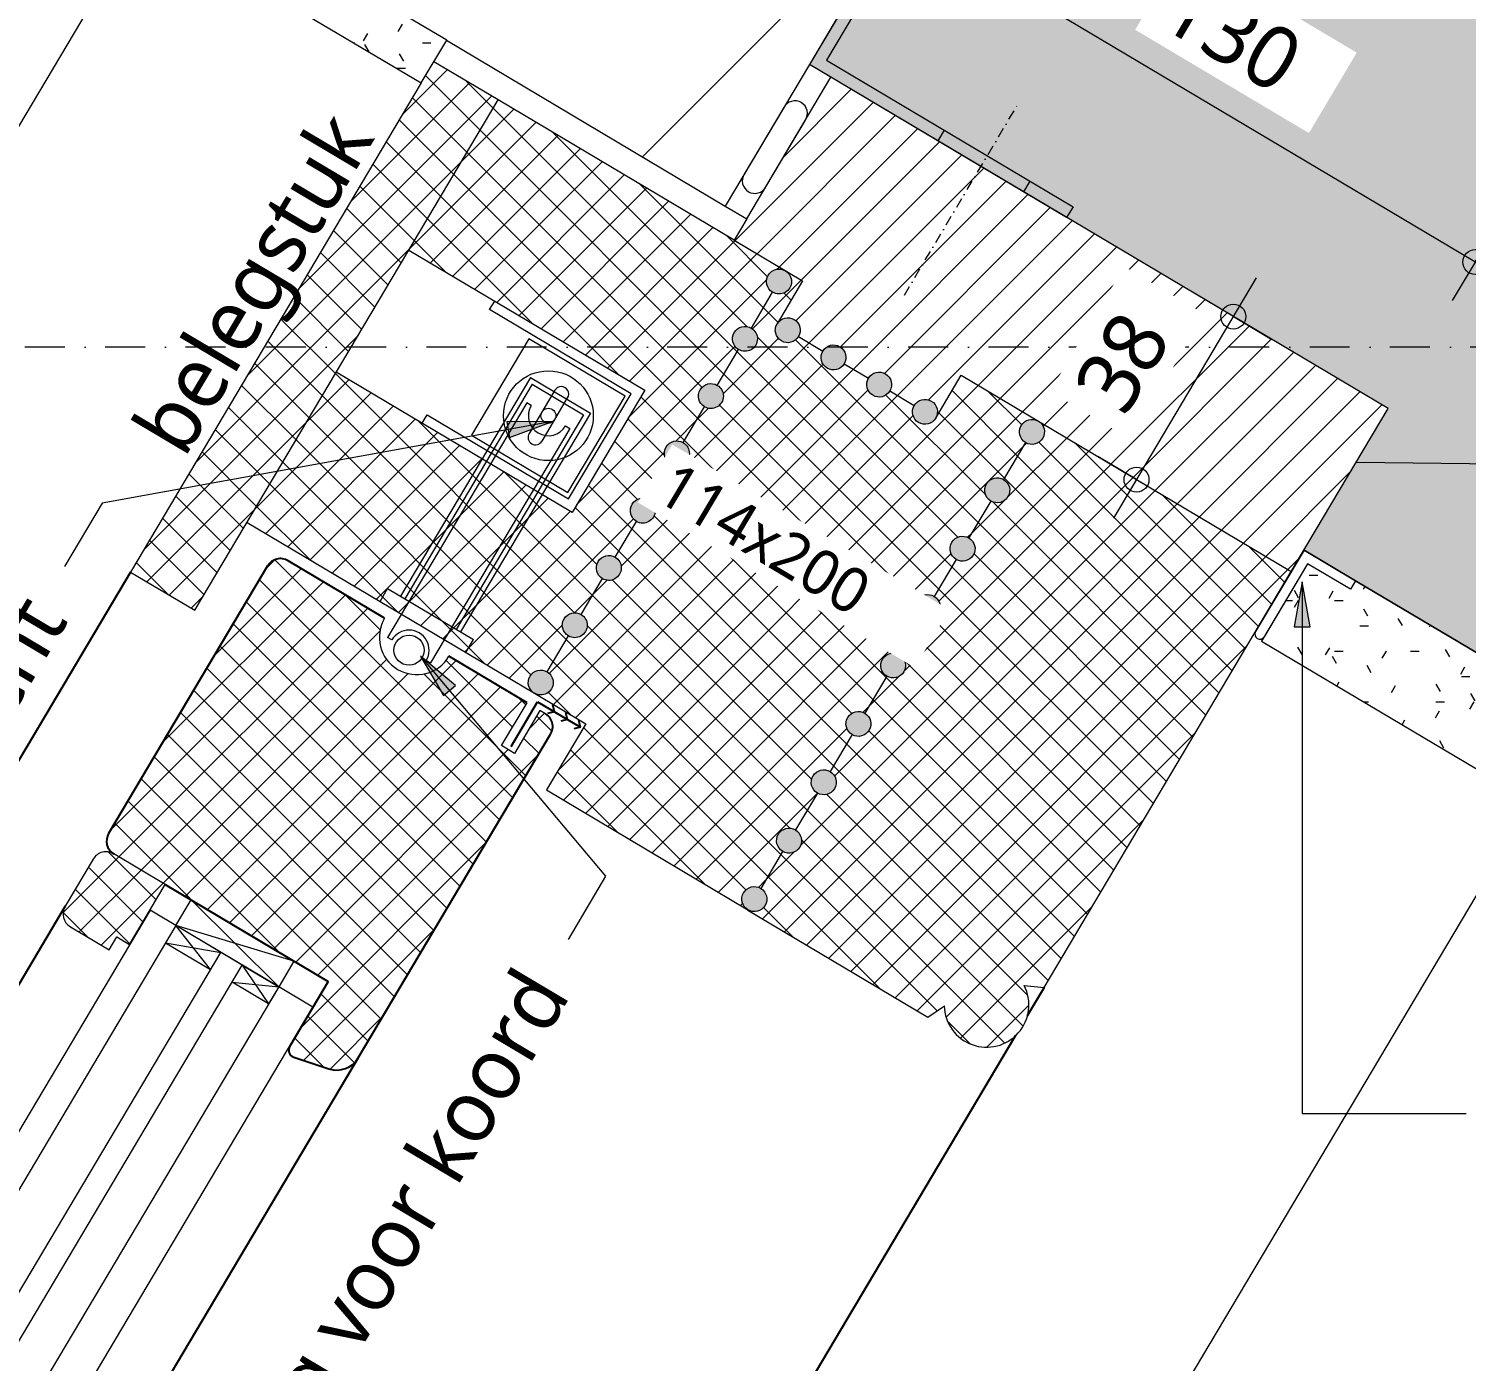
# Model space of a CAD drawing. Header units: millimetres. Extents: x -435 to 27166, y -19117 to 26500.
# Drawn here: x 1379 to 1667.2, y 3169.8 to 3436.9 of the extents above; entities that cross this region are included whole.
import ezdxf

# ---------------------------------------------------------------- set-up
doc = ezdxf.new("R2010")
doc.units = ezdxf.units.MM
doc.linetypes.add('MV_stramien', pattern=[16, 8, -4, 0, -4])
doc.linetypes.add('Streep-stip _ detail', pattern=[4, 2, -1, 0, -1])
for name, color, linetype, lineweight in [('A-ANNO-DIMS', 211, 'Continuous', 13), ('A-ANNO-DIMS-5', 211, 'Continuous', 13), ('A-DETL', 90, 'Continuous', 13), ('A-DETL-GENF', 92, 'Continuous', 18), ('G-ANNO-TEXT', 231, 'Continuous', 13)]:
    doc.layers.add(name, color=color, linetype=linetype, lineweight=lineweight)
doc.styles.add('Segoe UI_2', font='segoeui.ttf', dxfattribs={"height": 9})
doc.styles.add('Segoe UI_3', font='segoeui.ttf', dxfattribs={"height": 12.5})
doc.dimstyles.new('2_5_mm', dxfattribs={"dimscale": 304.8, "dimtxt": 13.092049, "dimasz": 0.016404, "dimexe": 0.029528, "dimexo": 0.0625, "dimgap": 0.014764, "dimtad": 1, "dimdec": 0, "dimzin": 0, "dimdsep": 46, "dimtxsty": 'Segoe UI_3', "dimblk1": 'DOTBLANK', "dimblk2": 'DOTBLANK', "dimsah": 1, "dimcen": 0.09, "dimdle": 0.029528, "dimazin": 0, "dimtfac": 1, "dimtdec": 4, "dimtix": 1, "dimtmove": 0, "dimatfit": 3, "dimfxl": 0.029528, "dimfxlon": 1, "dimtvp": 1, "dimtfill": 1, "dimtolj": 1, "dimtzin": 0, "dimarcsym": 2})
pattern_1 = [(60, (-2126.39, 181.76), (-155.885, 90), []), (120, (-2126.39, 181.76), (-155.885, -90), [])]
pattern_2 = [(45, (0, 0), (-3.535534, 3.535534), []), (135, (0, 0), (-3.535534, -3.535534), [])]
pattern_3 = [(0, (0, 0), (20.32, 5.08), [1.676, -13.564, 1.676, -13.564, -81.28]), (0, (0, 0), (20.32, 5.08), [-30.48, 1.676, -28.804, 1.676, -13.564, -35.56]), (0, (0, 0), (20.32, 5.08), [-76.2, 1.676, -8.484, 1.676, -23.724]), (120, (7.62, 2.54), (-14.559409, 15.057636), [1.676, -13.564, 1.676, -13.564, -81.28]), (120, (7.62, 2.54), (-14.559409, 15.057636), [-30.48, 1.676, -28.804, 1.676, -13.564, -35.56]), (120, (7.62, 2.54), (-14.559409, 15.057636), [-76.2, 1.676, -8.484, 1.676, -23.724]), (240, (10.16, 12.7), (-5.760591, -20.137636), [1.676, -13.564, 1.676, -13.564, -81.28]), (240, (10.16, 12.7), (-5.760591, -20.137636), [-30.48, 1.676, -28.804, 1.676, -13.564, -35.56]), (240, (10.16, 12.7), (-5.760591, -20.137636), [-76.2, 1.676, -8.484, 1.676, -23.724])]

# ---------------------------------------------------------------- blocks, each defined once
blk = doc.blocks.new('42 isolatie - Type 1-3762687-Details Appartement')
at = {"layer": 'A-DETL-GENF'}
h = blk.add_hatch(color=256, dxfattribs=at)
h.paths.add_polyline_path([(46.39, 180.8), (0.28, 180.8), (0.28, 135.78), (33.28, 135.78), (33.28, 124.91), (66.5, 180.8), (55.12, 180.8)])
h.paths.add_polyline_path([(33.28, 81.42), (33.28, 0.8), (168.9, 0.8), (46.39, 73.63)])
at = {"layer": 'A-DETL-GENF', "lineweight": 13}
h = blk.add_hatch(dxfattribs=at)
h.set_pattern_fill('FP_43', color=256, style=0, pattern_type=2)
h.set_pattern_definition(pattern_1)
h.paths.add_polyline_path([(46.39, 180.8), (0.28, 180.8), (0.28, 135.78), (33.28, 135.78), (33.28, 124.91), (66.5, 180.8), (55.12, 180.8)])
h.paths.add_polyline_path([(33.28, 81.42), (33.28, 0.8), (168.9, 0.8), (46.39, 73.63)])
at = {"layer": 'A-DETL-GENF'}
for p, q in [((66.5, 180.8), (0.28, 180.8)), ((0.28, 180.8), (0.28, 147.78)), ((0.28, 147.78), (0.28, 135.78)), ((0.28, 147.78), (0.28, 135.78)), ((33.28, 0.8), (168.9, 0.8))]:
    blk.add_line(p, q, dxfattribs=at)
blk = doc.blocks.new('42 isolatie - Type 1-3762746-Details Appartement')
at = {"layer": 'A-DETL-GENF'}
blk.add_hatch(color=256, dxfattribs=at).paths.add_polyline_path([(200.01, 180.8), (37.66, 180.8), (0.28, 158.58), (0.28, 0.8), (167.01, 0.8), (167.01, 135.78), (200.01, 135.78), (200.01, 171.42)])
at = {"layer": 'A-DETL-GENF', "lineweight": 13}
h = blk.add_hatch(dxfattribs=at)
h.set_pattern_fill('FP_43', color=256, style=0, pattern_type=2)
h.set_pattern_definition(pattern_1)
h.paths.add_polyline_path([(200.01, 180.8), (37.66, 180.8), (0.28, 158.58), (0.28, 0.8), (167.01, 0.8), (167.01, 135.78), (200.01, 135.78), (200.01, 171.42)])
at = {"layer": 'A-DETL-GENF'}
for p, q in [((102.68, 180.8), (37.66, 180.8)), ((102.68, 180.8), (37.66, 180.8)), ((200.01, 180.8), (102.68, 180.8)), ((200.01, 147.78), (200.01, 180.8)), ((0.28, 158.58), (0.28, 0.8)), ((0.28, 158.58), (0.28, 0.8)), ((200.01, 135.78), (200.01, 147.78)), ((200.01, 135.78), (200.01, 147.78)), ((0.28, 0.8), (167.01, 0.8)), ((0.28, 0.8), (167.01, 0.8))]:
    blk.add_line(p, q, dxfattribs=at)
blk = doc.blocks.new('Repeating Detail - 00 g lijmbolletje s e-V21-Details Appartement')
at = {"layer": 'A-DETL-GENF'}
for points in [[(-106.77, -1.25), (-106.52, -0.65), (-106.44, 0), (-106.52, 0.65), (-106.77, 1.25), (-107.17, 1.77), (-107.69, 2.17), (-108.29, 2.41), (-108.94, 2.5), (-109.58, 2.41), (-110.19, 2.17), (-110.7, 1.77), (-111.1, 1.25), (-111.35, 0.65), (-111.44, 0), (-111.35, -0.65), (-111.1, -1.25), (-110.7, -1.77), (-110.19, -2.17), (-109.58, -2.41), (-108.94, -2.5), (-108.29, -2.41), (-107.69, -2.17), (-107.17, -1.77)], [(-93.15, -1.25), (-92.9, -0.65), (-92.82, 0), (-92.9, 0.65), (-93.15, 1.25), (-93.55, 1.77), (-94.07, 2.17), (-94.67, 2.41), (-95.32, 2.5), (-95.97, 2.41), (-96.57, 2.17), (-97.09, 1.77), (-97.48, 1.25), (-97.73, 0.65), (-97.82, 0), (-97.73, -0.65), (-97.48, -1.25), (-97.09, -1.77), (-96.57, -2.17), (-95.97, -2.41), (-95.32, -2.5), (-94.67, -2.41), (-94.07, -2.17), (-93.55, -1.77)], [(-79.54, -1.25), (-79.29, -0.65), (-79.2, 0), (-79.29, 0.65), (-79.54, 1.25), (-79.93, 1.77), (-80.45, 2.17), (-81.06, 2.41), (-81.7, 2.5), (-82.35, 2.41), (-82.95, 2.17), (-83.47, 1.77), (-83.87, 1.25), (-84.12, 0.65), (-84.2, 0), (-84.12, -0.65), (-83.87, -1.25), (-83.47, -1.77), (-82.95, -2.17), (-82.35, -2.41), (-81.7, -2.5), (-81.06, -2.41), (-80.45, -2.17), (-79.93, -1.77)], [(-65.92, -1.25), (-65.67, -0.65), (-65.59, 0), (-65.67, 0.65), (-65.92, 1.25), (-66.32, 1.77), (-66.84, 2.17), (-67.44, 2.41), (-68.09, 2.5), (-68.73, 2.41), (-69.34, 2.17), (-69.85, 1.77), (-70.25, 1.25), (-70.5, 0.65), (-70.59, 0), (-70.5, -0.65), (-70.25, -1.25), (-69.85, -1.77), (-69.34, -2.17), (-68.59, -2.43), (-68.09, -2.5), (-67.44, -2.41), (-66.84, -2.17), (-66.32, -1.77)], [(-52.3, -1.25), (-52.05, -0.65), (-51.97, 0), (-52.05, 0.65), (-52.3, 1.25), (-52.7, 1.77), (-53.22, 2.17), (-53.82, 2.41), (-54.47, 2.5), (-55.12, 2.41), (-55.72, 2.17), (-56.24, 1.77), (-56.63, 1.25), (-56.88, 0.65), (-56.97, 0), (-56.88, -0.65), (-56.63, -1.25), (-56.24, -1.77), (-55.72, -2.17), (-55.12, -2.41), (-54.47, -2.5), (-53.82, -2.41), (-53.22, -2.17), (-52.7, -1.77)], [(-38.69, -1.25), (-38.44, -0.65), (-38.35, 0), (-38.44, 0.65), (-38.69, 1.25), (-39.08, 1.77), (-39.6, 2.17), (-40.2, 2.41), (-40.85, 2.5), (-41.5, 2.41), (-42.1, 2.17), (-42.62, 1.77), (-43.02, 1.25), (-43.27, 0.65), (-43.35, 0), (-43.27, -0.65), (-43.02, -1.25), (-42.62, -1.77), (-42.1, -2.17), (-41.5, -2.41), (-40.85, -2.5), (-40.2, -2.41), (-39.6, -2.17), (-39.08, -1.77)], [(-25.07, -1.25), (-24.82, -0.65), (-24.73, 0), (-24.82, 0.65), (-25.07, 1.25), (-25.47, 1.77), (-25.98, 2.17), (-26.59, 2.41), (-27.23, 2.5), (-27.88, 2.41), (-28.48, 2.17), (-29, 1.77), (-29.4, 1.25), (-29.65, 0.65), (-29.73, 0), (-29.65, -0.65), (-29.4, -1.25), (-29, -1.77), (-28.48, -2.17), (-27.88, -2.41), (-27.23, -2.5), (-26.59, -2.41), (-25.98, -2.17), (-25.47, -1.77)], [(-11.45, -1.25), (-11.2, -0.65), (-11.12, 0), (-11.2, 0.65), (-11.45, 1.25), (-11.85, 1.77), (-12.37, 2.17), (-12.97, 2.41), (-13.62, 2.5), (-14.26, 2.41), (-14.87, 2.17), (-15.38, 1.77), (-15.78, 1.25), (-16.03, 0.65), (-16.12, 0), (-16.03, -0.65), (-15.78, -1.25), (-15.38, -1.77), (-14.87, -2.17), (-14.26, -2.41), (-13.62, -2.5), (-12.97, -2.41), (-12.37, -2.17), (-11.85, -1.77)], [(2.17, -1.25), (2.41, -0.65), (2.5, 0), (2.41, 0.65), (2.17, 1.25), (1.77, 1.77), (1.25, 2.17), (0.65, 2.41), (0, 2.5), (-0.65, 2.41), (-1.25, 2.17), (-1.77, 1.77), (-2.17, 1.25), (-2.41, 0.65), (-2.5, 0), (-2.41, -0.65), (-2.17, -1.25), (-1.77, -1.77), (-1.25, -2.17), (-0.65, -2.41), (0, -2.5), (0.65, -2.41), (1.25, -2.17), (1.77, -1.77)]]:
    blk.add_hatch(color=256, dxfattribs=at).paths.add_polyline_path(points)
for centre, start, end in [((-108.94, 0), 0, 180), ((-108.94, 0), 180, 360), ((-95.32, 0), 0, 180), ((-95.32, 0), 180, 360), ((-81.7, 0), 0, 180), ((-81.7, 0), 180, 360), ((-68.09, 0), 0, 180), ((-68.09, 0), 180, 360), ((-54.47, 0), 0, 180), ((-54.47, 0), 180, 360), ((-40.85, 0), 0, 180), ((-40.85, 0), 180, 360), ((-27.23, 0), 360, 180), ((-27.23, 0), 180, 360), ((-13.62, 0), 360, 180), ((-13.62, 0), 180, 360), ((0, 0), 360, 180), ((0, 0), 180, 360)]:
    blk.add_arc(centre, 2.5, start, end, dxfattribs=at)
blk = doc.blocks.new('Repeating Detail - 00 g lijmbolletje s e-V22-Details Appartement')
at = {"layer": 'A-DETL-GENF'}
for points in [[(-91.33, -1.25), (-91.09, -0.65), (-91, 0), (-91.09, 0.65), (-91.33, 1.25), (-91.73, 1.77), (-92.32, 2.19), (-92.85, 2.41), (-93.5, 2.5), (-94.15, 2.41), (-94.75, 2.17), (-95.27, 1.77), (-95.67, 1.25), (-95.91, 0.65), (-96, 0), (-95.91, -0.65), (-95.67, -1.25), (-95.27, -1.77), (-94.75, -2.17), (-94.15, -2.41), (-93.5, -2.5), (-92.85, -2.41), (-92.25, -2.17), (-91.73, -1.77)], [(-77.98, -1.25), (-77.73, -0.65), (-77.64, 0), (-77.73, 0.65), (-77.98, 1.25), (-78.38, 1.77), (-78.89, 2.17), (-79.5, 2.41), (-80.14, 2.5), (-80.79, 2.41), (-81.39, 2.17), (-81.91, 1.77), (-82.31, 1.25), (-82.56, 0.65), (-82.64, 0), (-82.56, -0.65), (-82.31, -1.25), (-81.91, -1.77), (-81.39, -2.17), (-80.79, -2.41), (-80.14, -2.5), (-79.5, -2.41), (-78.89, -2.17), (-78.38, -1.77)], [(-64.62, -1.25), (-64.37, -0.65), (-64.29, 0), (-64.37, 0.65), (-64.62, 1.25), (-65.02, 1.77), (-65.54, 2.17), (-66.14, 2.41), (-66.79, 2.5), (-67.43, 2.41), (-68.04, 2.17), (-68.55, 1.77), (-68.95, 1.25), (-69.2, 0.65), (-69.29, 0), (-69.2, -0.65), (-68.95, -1.25), (-68.55, -1.77), (-68.04, -2.17), (-67.43, -2.41), (-66.79, -2.5), (-66.14, -2.41), (-65.54, -2.17), (-65.02, -1.77)], [(-51.26, -1.25), (-51.01, -0.65), (-50.93, 0), (-51.01, 0.65), (-51.26, 1.25), (-51.66, 1.77), (-52.18, 2.17), (-52.78, 2.41), (-53.43, 2.5), (-54.08, 2.41), (-54.68, 2.17), (-55.2, 1.77), (-55.59, 1.25), (-55.84, 0.65), (-55.93, 0), (-55.84, -0.65), (-55.59, -1.25), (-55.2, -1.77), (-54.68, -2.17), (-54.08, -2.41), (-53.43, -2.5), (-52.78, -2.41), (-52.18, -2.17), (-51.66, -1.77)], [(-37.91, -1.25), (-37.66, -0.65), (-37.57, 0), (-37.66, 0.65), (-37.91, 1.25), (-38.3, 1.77), (-38.82, 2.17), (-39.42, 2.41), (-40.07, 2.5), (-40.72, 2.41), (-41.32, 2.17), (-41.84, 1.77), (-42.24, 1.25), (-42.49, 0.65), (-42.57, 0), (-42.49, -0.65), (-42.24, -1.25), (-41.84, -1.77), (-41.32, -2.17), (-40.72, -2.41), (-40.07, -2.5), (-39.42, -2.41), (-38.82, -2.17), (-38.3, -1.77)], [(-24.55, -1.25), (-24.3, -0.65), (-24.21, 0), (-24.3, 0.65), (-24.55, 1.25), (-24.95, 1.77), (-25.46, 2.17), (-26.07, 2.41), (-26.71, 2.5), (-27.36, 2.41), (-27.96, 2.17), (-28.48, 1.77), (-28.88, 1.25), (-29.13, 0.65), (-29.21, 0), (-29.13, -0.65), (-28.88, -1.25), (-28.48, -1.77), (-27.96, -2.17), (-27.36, -2.41), (-26.71, -2.5), (-26.07, -2.41), (-25.46, -2.17), (-24.95, -1.77)], [(-11.19, -1.25), (-10.94, -0.65), (-10.86, 0), (-10.94, 0.65), (-11.19, 1.25), (-11.59, 1.77), (-12.11, 2.17), (-12.71, 2.41), (-13.36, 2.5), (-14, 2.41), (-14.61, 2.17), (-15.12, 1.77), (-15.52, 1.25), (-15.77, 0.65), (-15.86, 0), (-15.77, -0.65), (-15.52, -1.25), (-15.12, -1.77), (-14.61, -2.17), (-14, -2.41), (-13.36, -2.5), (-12.71, -2.41), (-12.11, -2.17), (-11.59, -1.77)], [(2.17, -1.25), (2.41, -0.65), (2.5, 0), (2.41, 0.65), (2.17, 1.25), (1.77, 1.77), (1.25, 2.17), (0.65, 2.41), (0, 2.5), (-0.65, 2.41), (-1.25, 2.17), (-1.77, 1.77), (-2.17, 1.25), (-2.41, 0.65), (-2.5, 0), (-2.41, -0.65), (-2.17, -1.25), (-1.77, -1.77), (-1.25, -2.17), (-0.65, -2.41), (0, -2.5), (0.65, -2.41), (1.25, -2.17), (1.77, -1.77)]]:
    blk.add_hatch(color=256, dxfattribs=at).paths.add_polyline_path(points)
for centre, start, end in [((-93.5, 0), 0, 180), ((-80.14, 0), 0, 180), ((-66.79, 0), 0, 180), ((-53.43, 0), 0, 180), ((-40.07, 0), 0, 180), ((-26.71, 0), 360, 180), ((-13.36, 0), 360, 180), ((0, 0), 360, 180), ((0, 0), 180, 360), ((-93.5, 0), 180, 360), ((-80.14, 0), 180, 360), ((-66.79, 0), 180, 360), ((-53.43, 0), 180, 360), ((-40.07, 0), 180, 360), ((-26.71, 0), 180, 360), ((-13.36, 0), 180, 360)]:
    blk.add_arc(centre, 2.5, start, end, dxfattribs=at)
blk = doc.blocks.new('31 driedubbel_glas - HR___-V48-Details Appartement')
at = {"layer": 'A-DETL-GENF', "lineweight": 13}
for p, q in [((380, 0), (151.35, 0)), ((380, -21.5), (380, 0)), ((380, -6), (151.35, -6)), ((376, -6), (376, -16.5)), ((376, -16.5), (380, -6)), ((376, -6), (380, -16.5)), ((151.35, -16.5), (380, -16.5)), ((151.35, -21.5), (380, -21.5)), ((380, -21.5), (376, -30)), ((376, -21.5), (380, -30)), ((376, -30), (376, -21.5)), ((380, -21.5), (380, -30)), ((380, -30), (151.35, -30)), ((380, -30), (376, -30)), ((380, -38), (380, -30)), ((151.35, -38), (380, -38))]:
    blk.add_line(p, q, dxfattribs=at)
blk = doc.blocks.new('33 sparing - Type 1-4933711-Details Appartement')
at = {"layer": 'A-DETL-GENF'}
for p, q in [((0, 6), (24, 6)), ((0, 0), (0, 6)), ((0, 6), (24, 0)), ((24, 6), (0, 0)), ((24, 6), (24, 0)), ((24, 0), (0, 0))]:
    blk.add_line(p, q, dxfattribs=at)
blk = doc.blocks.new('Repeating Detail - 00 g lijmbolletje s e-V23-Details Appartement')
at = {"layer": 'A-DETL-GENF'}
for points in [[(-30.75, 2.17), (-31.35, 2.41), (-32, 2.5), (-32.65, 2.41), (-33.25, 2.17), (-33.77, 1.77), (-34.17, 1.25), (-34.41, 0.65), (-34.5, 0), (-34.41, -0.65), (-34.17, -1.25), (-33.77, -1.77), (-33.25, -2.17), (-32.65, -2.41), (-32, -2.5), (-31.35, -2.41), (-30.75, -2.17), (-30.23, -1.77), (-29.83, -1.25), (-29.59, -0.65), (-29.5, 0), (-29.59, 0.65), (-29.83, 1.25), (-30.23, 1.77)], [(-20.08, 2.17), (-20.69, 2.41), (-21.33, 2.5), (-21.98, 2.41), (-22.58, 2.17), (-23.1, 1.77), (-23.5, 1.25), (-23.75, 0.65), (-23.83, 0), (-23.75, -0.65), (-23.5, -1.25), (-23.1, -1.77), (-22.58, -2.17), (-21.98, -2.41), (-21.33, -2.5), (-20.69, -2.41), (-20.08, -2.17), (-19.57, -1.77), (-19.17, -1.25), (-18.92, -0.65), (-18.83, 0), (-18.92, 0.65), (-19.17, 1.25), (-19.57, 1.77)], [(-9.42, 2.17), (-10.02, 2.41), (-10.67, 2.5), (-11.31, 2.41), (-11.92, 2.17), (-12.43, 1.77), (-12.83, 1.25), (-13.08, 0.65), (-13.17, 0), (-13.08, -0.65), (-12.83, -1.25), (-12.43, -1.77), (-11.92, -2.17), (-11.31, -2.41), (-10.67, -2.5), (-10.02, -2.41), (-9.42, -2.17), (-8.9, -1.77), (-8.5, -1.25), (-8.25, -0.65), (-8.17, 0), (-8.25, 0.65), (-8.5, 1.25), (-8.9, 1.77)], [(1.25, 2.17), (0.65, 2.41), (0, 2.5), (-0.65, 2.41), (-1.25, 2.17), (-1.77, 1.77), (-2.17, 1.25), (-2.41, 0.65), (-2.5, 0), (-2.41, -0.65), (-2.17, -1.25), (-1.77, -1.77), (-1.25, -2.17), (-0.65, -2.41), (0, -2.5), (0.65, -2.41), (1.25, -2.17), (1.77, -1.77), (2.17, -1.25), (2.41, -0.65), (2.5, 0), (2.41, 0.65), (2.17, 1.25), (1.77, 1.77)]]:
    blk.add_hatch(color=256, dxfattribs=at).paths.add_polyline_path(points)
for centre, start, end in [((-32, 0), 360, 180), ((-21.33, 0), 360, 180), ((-10.67, 0), 360, 180), ((0, 0), 360, 180), ((0, 0), 180, 360), ((-32, 0), 180, 360), ((-21.33, 0), 180, 360), ((-10.67, 0), 180, 360)]:
    blk.add_arc(centre, 2.5, start, end, dxfattribs=at)
blk = doc.blocks.new('30_L-anker - 60x40-4465876-Details Appartement')
at = {"layer": 'A-DETL-GENF', "linetype": 'Streep-stip _ detail', "lineweight": 13}
for p, q in [((20, -15), (20, 25)), ((-30, -40), (15, -40))]:
    blk.add_line(p, q, dxfattribs=at)
at = {"layer": 'A-DETL-GENF'}
for p, q in [((0, -60), (0, 0)), ((40, 0), (0, 0)), ((40, -2.5), (40, 0)), ((40, -2.5), (2.5, -2.5)), ((2.5, -2.5), (2.5, -60)), ((0, -30), (2.5, -30)), ((0, -50), (2.5, -50)), ((2.5, -60), (0, -60))]:
    blk.add_line(p, q, dxfattribs=at)
blk = doc.blocks.new('DIMBLOCK236-Details Appartement')
at = {"layer": 'A-ANNO-DIMS-5'}
for p, q in [((1557.31, 3456.59), (1561.91, 3464.32)), ((1676.78, 3385.57), (1549.57, 3461.19)), ((1557.31, 3456.59), (1552.71, 3448.85)), ((1669.04, 3390.17), (1673.64, 3397.91)), ((1669.04, 3390.17), (1664.44, 3382.43))]:
    blk.add_line(p, q, dxfattribs=at)
for centre in [(1557.31, 3456.59), (1669.04, 3390.17)]:
    blk.add_circle(centre, 2.5, dxfattribs=at)
at = {"layer": 'A-ANNO-DIMS-5', "color": 0, "insert": (1611.53, 3448.56), "char_height": 12.5, "width": 34.2774, "attachment_point": 1, "rotation": 329.2709, "line_spacing_factor": 1.142579, "style": 'Segoe UI_3', "bg_fill": 3, "box_fill_scale": 1.25, "bg_fill_color": 9, "bg_fill_true_color": 13158600, "bg_fill_transparency": 0}
blk.add_mtext('130', dxfattribs=at)
blk = doc.blocks.new('_DotBlank')
at = {"color": 0, "linetype": 'ByBlock', "lineweight": -2}
blk.add_line((-0.5, 0), (-1, 0), dxfattribs=at)
blk.add_circle((0, 0), 0.5, dxfattribs=at)
blk = doc.blocks.new('DIMBLOCK237-Details Appartement')
at = {"layer": 'A-ANNO-DIMS-5'}
for p, q in [((1625.14, 3386.97), (1596.53, 3338.83)), ((1620.54, 3379.23), (1612.81, 3383.83)), ((1620.54, 3379.23), (1628.28, 3374.63)), ((1601.13, 3346.56), (1593.39, 3351.16)), ((1601.13, 3346.56), (1608.86, 3341.97))]:
    blk.add_line(p, q, dxfattribs=at)
for centre in [(1620.54, 3379.23), (1601.13, 3346.56)]:
    blk.add_circle(centre, 2.5, dxfattribs=at)
at = {"layer": 'A-ANNO-DIMS-5', "color": 0, "insert": (1588.08, 3365.34), "char_height": 12.5, "width": 22.8516, "attachment_point": 1, "rotation": 59.2709, "line_spacing_factor": 1.142579, "style": 'Segoe UI_3', "bg_fill": 3, "box_fill_scale": 1.25, "bg_fill_color": 9, "bg_fill_true_color": 13158600, "bg_fill_transparency": 0}
blk.add_mtext('38', dxfattribs=at)

msp = doc.modelspace()

# ---------------------------------------------------------------- hatches: boundary and pattern name
at = {"layer": 'A-DETL-GENF', "lineweight": 13}
h = msp.add_hatch(dxfattribs=at)
h.set_pattern_fill('FP_17', color=254, style=0, pattern_type=2)
h.set_pattern_definition(pattern_3)
h.paths.add_polyline_path([(1457.73, 3426.07), (1462.83, 3434.67), (1415.53, 3462.71), (1552.47, 3693.08), (1789.36, 3693.08), (1789.36, 3638.1), (1799.36, 3638.1), (1799.36, 3703.08), (1546.78, 3703.08), (1401.82, 3459.21)])
h = msp.add_hatch(dxfattribs=at)
h.set_pattern_fill('FP_9', color=57, style=0, pattern_type=2)
h.set_pattern_definition([(45, (0, 0), (-53.033, 53.033), [])])
h.paths.add_polyline_path([(1518.68, 3401.39), (1620.74, 3573.08), (1789.36, 3573.08), (1789.36, 3693.08), (1552.47, 3693.08), (1415.53, 3462.71), (1462.83, 3434.67), (1462.83, 3434.59), (1506.06, 3408.9)])
h = msp.add_hatch(dxfattribs=at)
h.set_pattern_fill('FP_17', color=254, style=0, pattern_type=2)
h.set_pattern_definition(pattern_3)
h.paths.add_polyline_path([(1680.38, 3282), (1734.52, 3373.08), (1809.36, 3373.08), (1809.36, 3436.1), (1791.36, 3436.1), (1791.36, 3426.1), (1789.36, 3426.1), (1789.36, 3393.08), (1723.14, 3393.08), (1673.41, 3309.41), (1645.02, 3326.29), (1644, 3324.57), (1635.41, 3329.68), (1626.21, 3314.2)])
h = msp.add_hatch(dxfattribs=at)
h.set_pattern_fill('FP_20', color=250, style=0, pattern_type=2)
h.set_pattern_definition(pattern_2)
h.paths.add_polyline_path([(1412.32, 3320.36), (1473.13, 3422.65), (1460.24, 3430.31), (1457.71, 3426.07), (1399.43, 3328.02)])
h = msp.add_hatch(dxfattribs=at)
h.set_pattern_fill('FP_33', color=250, style=0, pattern_type=2)
h.set_pattern_definition([(45, (0, 0), (-3.535534, 3.535534), [])])
h.paths.add_polyline_path([(1632.15, 3328.12), (1651.57, 3360.78), (1539.84, 3427.2), (1520.43, 3394.54), (1534.16, 3386.37), (1529.05, 3377.78), (1529.46, 3378.29), (1529.98, 3378.68), (1530.58, 3378.92), (1531.23, 3379), (1531.88, 3378.9), (1532.48, 3378.65), (1532.99, 3378.24), (1533.38, 3377.72), (1533.62, 3377.11), (1533.7, 3376.47), (1533.61, 3375.82), (1533.35, 3375.22), (1538.22, 3372.33), (1538.62, 3372.84), (1539.15, 3373.23), (1539.75, 3373.47), (1540.4, 3373.55), (1541.05, 3373.45), (1541.65, 3373.2), (1542.16, 3372.79), (1542.55, 3372.27), (1542.79, 3371.66), (1542.87, 3371.02), (1542.78, 3370.37), (1542.52, 3369.77), (1547.39, 3366.88), (1547.79, 3367.39), (1548.32, 3367.78), (1548.92, 3368.02), (1549.57, 3368.1), (1550.22, 3368), (1550.82, 3367.75), (1551.33, 3367.34), (1551.72, 3366.82), (1551.96, 3366.21), (1552.04, 3365.57), (1551.94, 3364.92), (1551.69, 3364.32), (1556.56, 3361.42), (1556.96, 3361.94), (1557.5, 3362.33), (1558.09, 3362.57), (1558.74, 3362.65), (1559.38, 3362.55), (1559.98, 3362.3), (1560.5, 3361.89), (1560.89, 3361.37), (1561.13, 3360.76), (1561.21, 3360.12), (1561.11, 3359.47), (1560.86, 3358.87), (1565.97, 3367.47), (1629.54, 3329.68)])
h = msp.add_hatch(dxfattribs=at)
h.set_pattern_fill('FP_20', color=250, style=0, pattern_type=2)
h.set_pattern_definition(pattern_2)
h.paths.add_polyline_path([(1480.39, 3303.75), (1479.88, 3304.15), (1479.49, 3304.67), (1479.25, 3305.28), (1479.17, 3305.93), (1479.26, 3306.57), (1479.52, 3307.17), (1479.92, 3307.69), (1480.45, 3308.08), (1481.05, 3308.32), (1481.7, 3308.39), (1482.35, 3308.3), (1482.95, 3308.04), (1487.22, 3315.23), (1486.7, 3315.63), (1486.31, 3316.15), (1486.07, 3316.76), (1485.99, 3317.41), (1486.09, 3318.05), (1486.34, 3318.65), (1486.75, 3319.17), (1487.27, 3319.56), (1487.88, 3319.8), (1488.53, 3319.88), (1489.17, 3319.78), (1489.77, 3319.53), (1494.04, 3326.71), (1493.53, 3327.11), (1493.14, 3327.64), (1492.9, 3328.24), (1492.82, 3328.89), (1492.91, 3329.54), (1493.17, 3330.14), (1493.57, 3330.65), (1494.1, 3331.04), (1494.7, 3331.28), (1495.35, 3331.36), (1496, 3331.26), (1496.6, 3331.01), (1500.87, 3338.19), (1500.35, 3338.59), (1499.96, 3339.12), (1499.72, 3339.72), (1499.66, 3340.51), (1499.74, 3341.02), (1500, 3341.62), (1500.4, 3342.13), (1500.92, 3342.52), (1501.53, 3342.76), (1502.18, 3342.84), (1502.82, 3342.75), (1503.42, 3342.49), (1507.69, 3349.67), (1507.18, 3350.08), (1506.79, 3350.6), (1506.55, 3351.21), (1506.47, 3351.85), (1506.56, 3352.5), (1506.82, 3353.1), (1507.22, 3353.61), (1507.75, 3354), (1508.35, 3354.24), (1509, 3354.32), (1509.65, 3354.23), (1510.25, 3353.97), (1514.52, 3361.15), (1514, 3361.56), (1513.61, 3362.08), (1513.37, 3362.69), (1513.29, 3363.34), (1513.39, 3363.98), (1513.65, 3364.58), (1514.05, 3365.09), (1514.57, 3365.48), (1515.18, 3365.73), (1515.83, 3365.8), (1516.47, 3365.71), (1517.07, 3365.45), (1521.34, 3372.64), (1520.83, 3373.04), (1520.44, 3373.56), (1520.2, 3374.17), (1520.12, 3374.82), (1520.21, 3375.46), (1520.47, 3376.06), (1520.87, 3376.58), (1521.4, 3376.97), (1522, 3377.21), (1522.65, 3377.28), (1523.3, 3377.19), (1523.9, 3376.93), (1528.17, 3384.12), (1527.66, 3384.52), (1527.26, 3385.04), (1527.02, 3385.65), (1526.96, 3386.37), (1527.04, 3386.94), (1527.3, 3387.54), (1527.7, 3388.06), (1528.22, 3388.45), (1528.83, 3388.69), (1529.48, 3388.77), (1530.12, 3388.67), (1530.34, 3388.64), (1473.13, 3422.65), (1455.25, 3392.57), (1502.52, 3364.46), (1487.96, 3339.96), (1440.68, 3368.07), (1422.8, 3337.98), (1480.01, 3303.97)])
h = msp.add_hatch(dxfattribs=at)
h.set_pattern_fill('FP_20', color=250, style=0, pattern_type=2)
h.set_pattern_definition(pattern_2)
h.paths.add_polyline_path([(1523.22, 3260.33), (1522.71, 3260.73), (1522.24, 3261.46), (1522.07, 3261.86), (1522, 3262.51), (1522.09, 3263.16), (1522.35, 3263.76), (1522.75, 3264.27), (1523.27, 3264.66), (1523.88, 3264.9), (1524.53, 3264.98), (1525.17, 3264.88), (1525.77, 3264.63), (1530.18, 3272.03), (1529.66, 3272.44), (1529.27, 3272.96), (1529.03, 3273.57), (1528.96, 3274.22), (1529.05, 3274.86), (1529.31, 3275.46), (1529.71, 3275.97), (1530.23, 3276.36), (1530.84, 3276.61), (1531.49, 3276.68), (1532.13, 3276.59), (1532.73, 3276.33), (1537.14, 3283.74), (1536.62, 3284.14), (1536.23, 3284.67), (1535.99, 3285.27), (1535.91, 3285.92), (1536.01, 3286.57), (1536.26, 3287.17), (1536.67, 3287.68), (1537.19, 3288.07), (1537.8, 3288.31), (1538.44, 3288.39), (1539.09, 3288.29), (1539.69, 3288.04), (1544.09, 3295.44), (1543.58, 3295.85), (1543.19, 3296.37), (1542.95, 3296.98), (1542.87, 3297.63), (1542.96, 3298.27), (1543.22, 3298.87), (1543.63, 3299.38), (1544.15, 3299.77), (1544.75, 3300.02), (1545.4, 3300.09), (1546.05, 3300), (1546.65, 3299.74), (1551.05, 3307.15), (1550.54, 3307.55), (1550.15, 3308.08), (1549.91, 3308.68), (1549.83, 3309.33), (1549.92, 3309.98), (1550.18, 3310.58), (1550.58, 3311.09), (1551.11, 3311.48), (1551.71, 3311.72), (1552.36, 3311.8), (1553.01, 3311.7), (1553.61, 3311.45), (1558.01, 3318.85), (1557.5, 3319.26), (1557.11, 3319.78), (1556.86, 3320.39), (1556.79, 3321.04), (1556.88, 3321.68), (1557.14, 3322.28), (1557.54, 3322.79), (1558.06, 3323.18), (1558.67, 3323.43), (1559.32, 3323.5), (1559.96, 3323.41), (1560.56, 3323.15), (1564.97, 3330.56), (1564.45, 3330.96), (1564.06, 3331.49), (1563.82, 3332.09), (1563.75, 3332.74), (1563.84, 3333.39), (1564.1, 3333.99), (1564.5, 3334.5), (1565.02, 3334.89), (1565.63, 3335.13), (1566.28, 3335.21), (1566.92, 3335.12), (1567.52, 3334.86), (1571.93, 3342.26), (1571.41, 3342.67), (1571.02, 3343.19), (1570.78, 3343.8), (1570.7, 3344.45), (1570.8, 3345.09), (1571.05, 3345.69), (1571.46, 3346.2), (1571.98, 3346.59), (1572.59, 3346.84), (1573.23, 3346.91), (1573.88, 3346.82), (1574.48, 3346.56), (1578.88, 3353.97), (1578.37, 3354.37), (1577.98, 3354.9), (1577.74, 3355.5), (1577.66, 3356.15), (1577.75, 3356.8), (1578.01, 3357.4), (1578.42, 3357.91), (1579.04, 3358.34), (1579.54, 3358.54), (1580.19, 3358.62), (1580.84, 3358.53), (1581.06, 3358.49), (1565.97, 3367.47), (1560.86, 3358.87), (1560.45, 3358.36), (1559.73, 3357.89), (1559.32, 3357.72), (1558.68, 3357.65), (1558.03, 3357.74), (1557.43, 3358), (1556.92, 3358.4), (1556.53, 3358.92), (1556.28, 3359.53), (1556.21, 3360.18), (1556.3, 3360.82), (1556.56, 3361.42), (1551.69, 3364.32), (1551.28, 3363.81), (1550.76, 3363.42), (1550.15, 3363.17), (1549.51, 3363.1), (1548.86, 3363.19), (1548.26, 3363.45), (1547.75, 3363.85), (1547.36, 3364.38), (1547.12, 3364.98), (1547.04, 3365.63), (1547.13, 3366.28), (1547.39, 3366.88), (1542.52, 3369.77), (1542.11, 3369.26), (1541.59, 3368.87), (1540.99, 3368.63), (1540.34, 3368.55), (1539.69, 3368.64), (1539.09, 3368.9), (1538.58, 3369.3), (1538.19, 3369.83), (1537.95, 3370.43), (1537.87, 3371.08), (1537.96, 3371.73), (1538.22, 3372.33), (1533.35, 3375.22), (1532.95, 3374.71), (1532.42, 3374.32), (1531.82, 3374.08), (1531.17, 3374), (1530.49, 3374.11), (1529.92, 3374.35), (1529.41, 3374.75), (1528.97, 3375.4), (1528.78, 3375.88), (1528.7, 3376.53), (1528.79, 3377.18), (1529.05, 3377.78), (1534.16, 3386.37), (1530.72, 3388.42), (1531.24, 3388.01), (1531.63, 3387.49), (1531.87, 3386.88), (1531.95, 3386.23), (1531.85, 3385.59), (1531.59, 3384.99), (1531.19, 3384.48), (1530.67, 3384.09), (1530, 3383.84), (1529.41, 3383.77), (1528.77, 3383.86), (1528.17, 3384.12), (1523.9, 3376.93), (1524.41, 3376.53), (1524.8, 3376.01), (1525.04, 3375.4), (1525.12, 3374.75), (1525.03, 3374.11), (1524.77, 3373.51), (1524.37, 3372.99), (1523.84, 3372.6), (1523.24, 3372.36), (1522.59, 3372.29), (1521.94, 3372.38), (1521.34, 3372.64), (1517.07, 3365.45), (1517.58, 3365.05), (1518, 3364.46), (1518.22, 3363.92), (1518.29, 3363.27), (1518.2, 3362.63), (1517.94, 3362.03), (1517.54, 3361.51), (1517.02, 3361.12), (1516.41, 3360.88), (1515.76, 3360.8), (1515.12, 3360.9), (1514.52, 3361.15), (1510.25, 3353.97), (1510.76, 3353.57), (1511.15, 3353.04), (1511.39, 3352.44), (1511.47, 3351.79), (1511.38, 3351.14), (1511.12, 3350.54), (1510.71, 3350.03), (1510.19, 3349.64), (1509.59, 3349.4), (1508.94, 3349.32), (1508.29, 3349.42), (1507.69, 3349.67), (1503.42, 3342.49), (1503.93, 3342.09), (1504.33, 3341.56), (1504.57, 3340.96), (1504.64, 3340.31), (1504.55, 3339.66), (1504.29, 3339.06), (1503.89, 3338.55), (1503.37, 3338.16), (1502.76, 3337.92), (1502.11, 3337.84), (1501.47, 3337.93), (1500.87, 3338.19), (1496.6, 3331.01), (1497.11, 3330.6), (1497.58, 3329.89), (1497.74, 3329.47), (1497.82, 3328.83), (1497.73, 3328.18), (1497.47, 3327.58), (1497.06, 3327.07), (1496.54, 3326.68), (1495.94, 3326.44), (1495.26, 3326.36), (1494.64, 3326.45), (1494.04, 3326.71), (1489.77, 3319.53), (1490.4, 3318.97), (1490.67, 3318.6), (1490.92, 3317.99), (1490.99, 3317.34), (1490.9, 3316.7), (1490.64, 3316.1), (1490.24, 3315.59), (1489.72, 3315.2), (1489.11, 3314.95), (1488.46, 3314.88), (1487.78, 3314.99), (1487.22, 3315.23), (1482.95, 3308.04), (1483.46, 3307.64), (1483.85, 3307.12), (1484.09, 3306.51), (1484.17, 3305.86), (1484.07, 3305.22), (1483.82, 3304.62), (1483.41, 3304.1), (1482.89, 3303.71), (1482.28, 3303.47), (1481.64, 3303.4), (1480.99, 3303.49), (1480.39, 3303.75), (1490.71, 3297.61), (1482.82, 3284.35), (1523.19, 3260.35)])
h = msp.add_hatch(dxfattribs=at)
h.set_pattern_fill('FP_20', color=250, style=0, pattern_type=2)
h.set_pattern_definition(pattern_2)
h.paths.add_polyline_path([(1571.01, 3232.79), (1573.16, 3233.05), (1575.18, 3233.85), (1576.92, 3235.14), (1578.29, 3236.82), (1579.18, 3238.8), (1579.54, 3240.94), (1579.35, 3243.1), (1578.61, 3245.14), (1582.59, 3244.74), (1632.15, 3328.12), (1581.44, 3358.27), (1581.95, 3357.86), (1582.34, 3357.34), (1582.58, 3356.74), (1582.66, 3356.09), (1582.57, 3355.44), (1582.31, 3354.84), (1581.91, 3354.33), (1581.33, 3353.92), (1580.78, 3353.7), (1580.13, 3353.62), (1579.48, 3353.71), (1578.88, 3353.97), (1574.48, 3346.56), (1574.99, 3346.16), (1575.38, 3345.64), (1575.63, 3345.03), (1575.7, 3344.38), (1575.61, 3343.74), (1575.35, 3343.14), (1574.95, 3342.62), (1574.43, 3342.23), (1573.82, 3341.99), (1573.17, 3341.91), (1572.53, 3342.01), (1571.93, 3342.26), (1567.52, 3334.86), (1568.04, 3334.45), (1568.43, 3333.93), (1568.67, 3333.33), (1568.74, 3332.68), (1568.65, 3332.03), (1568.39, 3331.43), (1567.99, 3330.92), (1567.47, 3330.53), (1566.86, 3330.29), (1566.21, 3330.21), (1565.57, 3330.3), (1564.97, 3330.56), (1560.56, 3323.15), (1561.08, 3322.75), (1561.47, 3322.23), (1561.71, 3321.62), (1561.79, 3320.97), (1561.69, 3320.33), (1561.44, 3319.73), (1561.03, 3319.21), (1560.51, 3318.82), (1559.9, 3318.58), (1559.26, 3318.5), (1558.61, 3318.6), (1558.01, 3318.85), (1553.61, 3311.45), (1554.12, 3311.04), (1554.51, 3310.52), (1554.75, 3309.91), (1554.83, 3309.27), (1554.74, 3308.62), (1554.48, 3308.02), (1554.07, 3307.51), (1553.55, 3307.12), (1552.95, 3306.88), (1552.3, 3306.8), (1551.65, 3306.89), (1551.05, 3307.15), (1546.65, 3299.74), (1547.16, 3299.34), (1547.55, 3298.82), (1547.79, 3298.21), (1547.87, 3297.56), (1547.78, 3296.92), (1547.52, 3296.32), (1547.12, 3295.8), (1546.59, 3295.41), (1545.99, 3295.17), (1545.34, 3295.09), (1544.69, 3295.19), (1544.09, 3295.44), (1539.69, 3288.04), (1540.2, 3287.63), (1540.59, 3287.11), (1540.84, 3286.5), (1540.91, 3285.86), (1540.82, 3285.21), (1540.56, 3284.61), (1540.16, 3284.1), (1539.64, 3283.71), (1539.03, 3283.47), (1538.38, 3283.39), (1537.74, 3283.48), (1537.14, 3283.74), (1532.73, 3276.33), (1533.25, 3275.93), (1533.64, 3275.41), (1533.88, 3274.8), (1533.95, 3274.15), (1533.86, 3273.51), (1533.6, 3272.91), (1533.2, 3272.39), (1532.68, 3272), (1532.07, 3271.76), (1531.42, 3271.68), (1530.78, 3271.78), (1530.18, 3272.03), (1525.77, 3264.63), (1526.29, 3264.22), (1526.68, 3263.7), (1526.92, 3263.09), (1527, 3262.45), (1526.9, 3261.8), (1526.65, 3261.2), (1526.24, 3260.69), (1525.72, 3260.3), (1525.11, 3260.06), (1524.47, 3259.98), (1523.63, 3260.15), (1523.22, 3260.33), (1523.22, 3260.26), (1559.29, 3238.81), (1562.6, 3241.07), (1562.92, 3238.92), (1563.79, 3236.93), (1565.12, 3235.22), (1566.85, 3233.91), (1568.86, 3233.08)])
h = msp.add_hatch(dxfattribs=at)
h.set_pattern_fill('FP_20', color=250, style=0, pattern_type=2)
h.set_pattern_definition(pattern_2)
h.paths.add_polyline_path([(1440.32, 3228.22), (1441.44, 3228.25), (1442.54, 3228.52), (1443.54, 3229.03), (1444.4, 3229.75), (1445.08, 3230.65), (1483.65, 3295.53), (1483.96, 3296.25), (1484.07, 3297.02), (1483.98, 3297.8), (1483.69, 3298.53), (1483.22, 3299.15), (1482.6, 3299.64), (1481.51, 3300.29), (1476.4, 3291.69), (1473.82, 3293.23), (1478.93, 3301.82), (1463.26, 3311.14), (1462.05, 3309.6), (1460.48, 3308.43), (1458.66, 3307.7), (1456.72, 3307.47), (1454.78, 3307.75), (1452.98, 3308.52), (1451.45, 3309.73), (1450.27, 3311.3), (1449.55, 3313.12), (1449.32, 3315.06), (1449.6, 3317), (1450.37, 3318.8), (1431.03, 3330.3), (1430.31, 3330.61), (1429.53, 3330.72), (1428.76, 3330.63), (1428.03, 3330.34), (1427.4, 3329.87), (1426.92, 3329.25), (1395.04, 3275.64), (1394.74, 3274.92), (1394.62, 3274.14), (1394.72, 3273.36), (1395.01, 3272.64), (1395.48, 3272.01), (1396.09, 3271.52), (1439.07, 3245.98), (1431.19, 3232.62), (1431.13, 3232.24), (1431.17, 3231.86), (1431.3, 3231.5), (1431.52, 3231.19), (1431.81, 3230.94), (1432.16, 3230.78), (1439.22, 3228.45)])
h = msp.add_hatch(dxfattribs=at)
h.set_pattern_fill('FP_20', color=250, style=0, pattern_type=2)
h.set_pattern_definition(pattern_2)
h.paths.add_polyline_path([(1395.14, 3252.31), (1396.68, 3254.89), (1399.22, 3253.38), (1406.37, 3265.41), (1396.06, 3271.55), (1395.34, 3271.85), (1394.56, 3271.97), (1393.78, 3271.87), (1393.06, 3271.58), (1392.43, 3271.11), (1391.94, 3270.5), (1386.32, 3261.04), (1386.01, 3260.32), (1385.9, 3259.55), (1385.99, 3258.77), (1386.29, 3258.04), (1386.75, 3257.42), (1387.46, 3256.88)])
at = {"layer": 'G-ANNO-TEXT'}
for points in [[(1484, 3358.19), (1474.86, 3358.14), (1475.42, 3355.02)], [(1634.34, 3326.06), (1632.75, 3317.06), (1635.92, 3317.06)], [(1457.57, 3311.17), (1462.15, 3303.26), (1464.58, 3305.31)]]:
    msp.add_hatch(color=7, dxfattribs=at).paths.add_polyline_path(points)

# ---------------------------------------------------------------- linework, layer by layer
at = {"layer": 'A-DETL', "lineweight": 18}
for p, q in [((1462.83, 3434.67), (1415.53, 3462.71)), ((1401.82, 3459.21), (1457.73, 3426.07)), ((1457.73, 3426.07), (1462.83, 3434.67)), ((1462.79, 3434.61), (1518.68, 3401.39)), ((1473.13, 3422.65), (1460.24, 3430.31)), ((1535.54, 3429.76), (1518.68, 3401.39)), ((1522.98, 3398.84), (1539.84, 3427.2)), ((1539.84, 3427.2), (1535.54, 3429.76)), ((1651.57, 3360.78), (1539.84, 3427.2)), ((1457.71, 3426.07), (1399.43, 3328.02)), ((1412.32, 3320.36), (1473.13, 3422.65)), ((1520.43, 3394.54), (1473.13, 3422.65)), ((1518.68, 3401.39), (1522.98, 3398.84)), ((1522.98, 3398.84), (1520.43, 3394.54)), ((1455.25, 3392.57), (1502.52, 3364.46)), ((1520.43, 3394.54), (1534.16, 3386.37)), ((1523.9, 3376.93), (1528.17, 3384.12)), ((1534.16, 3386.37), (1529.05, 3377.78)), ((1533.35, 3375.22), (1538.22, 3372.33)), ((1517.07, 3365.45), (1521.34, 3372.64)), ((1542.52, 3369.77), (1547.39, 3366.88)), ((1487.96, 3339.96), (1440.68, 3368.07)), ((1560.86, 3358.87), (1565.97, 3367.47)), ((1565.97, 3367.47), (1632.15, 3328.12)), ((1502.52, 3364.46), (1487.96, 3339.96)), ((1551.69, 3364.32), (1556.56, 3361.42)), ((1510.25, 3353.97), (1514.52, 3361.15)), ((1632.15, 3328.12), (1651.57, 3360.78)), ((1578.88, 3353.97), (1574.48, 3346.56)), ((1503.42, 3342.49), (1507.69, 3349.67)), ((1571.93, 3342.26), (1567.52, 3334.86)), ((1422.8, 3337.98), (1480.39, 3303.75)), ((1496.6, 3331.01), (1500.87, 3338.19)), ((1634.71, 3332.42), (1625, 3316.09)), ((1645.02, 3326.29), (1634.71, 3332.42)), ((1564.97, 3330.56), (1560.56, 3323.15)), ((1635.41, 3329.68), (1626.21, 3314.2)), ((1635.41, 3329.68), (1626.72, 3315.06)), ((1644, 3324.57), (1635.41, 3329.68)), ((1644, 3324.57), (1635.41, 3329.68)), ((1399.43, 3328.02), (1412.32, 3320.36)), ((1489.77, 3319.53), (1494.04, 3326.71)), ((1582.59, 3244.74), (1632.15, 3328.12)), ((1645.02, 3326.29), (1644, 3324.57)), ((1645.02, 3326.29), (1644, 3324.57)), ((1673.41, 3309.41), (1645.02, 3326.29)), ((1558.01, 3318.85), (1553.61, 3311.45)), ((1482.95, 3308.04), (1487.22, 3315.23)), ((1626.21, 3314.2), (1680.38, 3282)), ((1551.05, 3307.15), (1546.65, 3299.74)), ((1480.39, 3303.75), (1490.71, 3297.61)), ((1473.82, 3293.23), (1478.93, 3301.82)), ((1481.51, 3300.29), (1476.4, 3291.69)), ((1482.6, 3299.64), (1481.51, 3300.29)), ((1490.71, 3297.61), (1482.82, 3284.35)), ((1544.09, 3295.44), (1539.69, 3288.04)), ((1476.4, 3291.69), (1473.82, 3293.23)), ((1482.82, 3284.35), (1523.22, 3260.33)), ((1537.14, 3283.74), (1532.73, 3276.33)), ((1530.18, 3272.03), (1525.77, 3264.63)), ((1523.19, 3260.27), (1559.29, 3238.81)), ((1395.14, 3252.31), (1396.68, 3254.89)), ((1396.68, 3254.89), (1399.22, 3253.38)), ((1578.61, 3245.14), (1582.59, 3244.74)), ((1559.29, 3238.81), (1562.6, 3241.07))]:
    msp.add_line(p, q, dxfattribs=at)
at = {"layer": 'A-DETL'}
for p, q in [((1401.82, 3459.21), (1197.99, 3116.31)), ((1530.43, 3421.15), (1522.49, 3407.79)), ((1526.79, 3405.24), (1534.73, 3418.6)), ((1471.42, 3380.63), (1472.44, 3382.35)), ((1499.78, 3363.76), (1471.42, 3380.63)), ((1479.29, 3374.78), (1467.79, 3355.44)), ((1498.63, 3363.29), (1479.29, 3374.78)), ((1479.62, 3367.03), (1453.56, 3323.19)), ((1479.62, 3367.03), (1491.65, 3359.87)), ((1479.97, 3365.66), (1454.42, 3322.68)), ((1484.49, 3364.46), (1479.34, 3355.81)), ((1479.97, 3365.66), (1490.28, 3359.52)), ((1487.26, 3342.7), (1499.78, 3363.76)), ((1478.91, 3361.92), (1450.97, 3314.93)), ((1479.75, 3361.42), (1478.91, 3361.92)), ((1481.93, 3354.27), (1487.07, 3362.93)), ((1487.13, 3343.95), (1498.63, 3363.29)), ((1457.87, 3357.85), (1458.9, 3359.57)), ((1458.9, 3359.57), (1487.26, 3342.7)), ((1490.28, 3359.52), (1464.73, 3316.54)), ((1491.65, 3359.87), (1465.59, 3316.03)), ((1487.51, 3356.81), (1459.57, 3309.82)), ((1467.79, 3355.44), (1487.13, 3343.95)), ((1486.66, 3357.31), (1487.51, 3356.81)), ((1449.45, 3322.14), (1450.98, 3324.72)), ((1450.98, 3324.72), (1468.17, 3314.5)), ((1451.82, 3314.43), (1450.97, 3314.93)), ((1466.64, 3311.92), (1468.17, 3314.5)), ((1458.73, 3310.32), (1459.57, 3309.82)), ((1680.38, 3282), (1481.65, 2947.69)), ((1406.37, 3265.41), (1396.06, 3271.55)), ((1391.94, 3270.5), (1386.32, 3261.04)), ((1399.22, 3253.38), (1406.37, 3265.41)), ((1387.37, 3256.93), (1395.14, 3252.31))]:
    msp.add_line(p, q, dxfattribs=at)
at = {"layer": 'A-DETL', "linetype": 'MV_stramien', "lineweight": 18}
msp.add_line((1933.65, 3373.08), (1123.2, 3373.08), dxfattribs=at)
at = {"layer": 'A-DETL', "lineweight": 25}
for p, q in [((1426.92, 3329.25), (1395.04, 3275.64)), ((1450.37, 3318.8), (1431.03, 3330.3)), ((1399.43, 3328.02), (1253.84, 3083.11)), ((1478.93, 3301.82), (1463.26, 3311.14)), ((1475.73, 3293.08), (1481.05, 3302.03)), ((1481.05, 3302.03), (1489.64, 3296.92)), ((1484.42, 3300.02), (1484.07, 3301.39)), ((1484.42, 3300.02), (1483.05, 3299.68)), ((1487.04, 3298.47), (1485.67, 3298.12)), ((1487.04, 3298.47), (1486.69, 3299.84)), ((1489.64, 3296.92), (1489.3, 3298.29)), ((1445.08, 3230.65), (1483.65, 3295.53)), ((1489.64, 3296.92), (1488.28, 3296.57)), ((1406.37, 3265.41), (1439.07, 3245.98)), ((1386.32, 3261.04), (1273.81, 3071.24)), ((1439.07, 3245.98), (1431.34, 3232.97)), ((1582.59, 3244.74), (1579.23, 3239.08)), ((1576.88, 3235.14), (1425.76, 2980.91)), ((1445.08, 3230.65), (1330.35, 3037.63)), ((1432.16, 3230.78), (1439.22, 3228.45))]:
    msp.add_line(p, q, dxfattribs=at)
at = {"layer": 'A-DETL'}
for centre, radius in [((1483.21, 3359.37), 9), ((1483.21, 3359.37), 1.5), ((1455.27, 3312.37), 3.02)]:
    msp.add_circle(centre, radius, dxfattribs=at)
for centre, radius, start, end in [((1532.64, 3419.96), 2.51, 59.3683, 151.7129), ((1532.63, 3419.97), 2.51, 326.8288, 59.1735), ((1524.59, 3406.42), 2.51, 146.8288, 239.1735), ((1524.58, 3406.43), 2.51, 239.3683, 331.7129), ((1485.78, 3363.69), 1.5, 329.2709, 149.2709), ((1483.21, 3359.37), 4.02, 149.2709, 329.2709), ((1480.63, 3355.04), 1.5, 149.2709, 329.2709), ((1455.27, 3312.37), 4.02, 329.2709, 149.2709), ((1394.52, 3268.97), 3, 59.2709, 149.2709), ((1388.9, 3259.51), 3, 149.2709, 239.2709)]:
    msp.add_arc(centre, radius, start, end, dxfattribs=at)
at = {"layer": 'A-DETL', "lineweight": 25}
for centre, radius, start, end in [((1429.49, 3327.72), 3, 59.2709, 149.2709), ((1481.07, 3297.06), 3, 329.2709, 59.2709), ((1397.62, 3274.1), 3, 149.2709, 238.4278), ((1432.63, 3232.2), 1.5, 149.2709, 251.7709), ((1440.78, 3233.2), 5, 251.7709, 329.2709)]:
    msp.add_arc(centre, radius, start, end, dxfattribs=at)
at = {"layer": 'A-DETL', "lineweight": 18}
for centre, radius, start, end in [((1456.82, 3314.97), 7.5, 149.2709, 329.2709), ((1625.86, 3315.57), 1, 149.2709, 329.2709), ((1571.07, 3241.27), 8.48, 181.3598, 27.1819)]:
    msp.add_arc(centre, radius, start, end, dxfattribs=at)
at = {"layer": 'G-ANNO-TEXT', "color": 250}
for p, q in [((1484, 3358.19), (1393.71, 3341.81)), ((1484, 3358.19), (1474.86, 3358.14)), ((1474.86, 3358.14), (1475.42, 3355.02)), ((1475.42, 3355.02), (1484, 3358.19)), ((1393.71, 3341.81), (1386.17, 3329.13)), ((1634.34, 3326.06), (1632.75, 3317.06)), ((1635.92, 3317.06), (1634.34, 3326.06)), ((1634.34, 3326.06), (1634.34, 3219.48)), ((1632.75, 3317.06), (1635.92, 3317.06)), ((1457.57, 3311.17), (1462.15, 3303.26)), ((1464.58, 3305.31), (1457.57, 3311.17)), ((1457.57, 3311.17), (1494.68, 3267.04)), ((1462.15, 3303.26), (1464.58, 3305.31)), ((1494.68, 3267.04), (1487.14, 3254.36)), ((1634.34, 3219.48), (1667.19, 3219.48))]:
    msp.add_line(p, q, dxfattribs=at)

# ---------------------------------------------------------------- block references
at = {"layer": 'A-DETL-GENF'}
for name, p, rotation in [('42 isolatie - Type 1-3762746-Details Appartement', (1620.2, 3573.73), 239.2708686081284), ('42 isolatie - Type 1-3762687-Details Appartement', (1789.64, 3573.88), 180), ('30_L-anker - 60x40-4465876-Details Appartement', (1535.54, 3429.76), 59.27086860814947), ('33 sparing - Type 1-4933711-Details Appartement', (1408.5, 3257.17), 329.2708686081538)]:
    msp.add_blockref(name, p, dxfattribs=dict(at, rotation=rotation))
at = {"layer": 'A-DETL-GENF', "extrusion": (0, 0, -1)}
for name, p, rotation in [('Repeating Detail - 00 g lijmbolletje s e-V22-Details Appartement', (-1481.67, 3305.89), 300.7291313918466), ('Repeating Detail - 00 g lijmbolletje s e-V23-Details Appartement', (-1558.71, 3360.15), 210.7291313918332), ('Repeating Detail - 00 g lijmbolletje s e-V21-Details Appartement', (-1524.5, 3262.48), 300.7291313918971)]:
    msp.add_blockref(name, p, dxfattribs=dict(at, rotation=rotation))
at = {"layer": 'A-DETL-GENF', "lineweight": 13, "rotation": 59.27086860815339}
msp.add_blockref('31 driedubbel_glas - HR___-V48-Details Appartement', (1209.17, 2933.59), dxfattribs=at)

# ---------------------------------------------------------------- texts
at = {"layer": 'G-ANNO-TEXT', "color": 7, "char_height": 12.5, "attachment_point": 1, "rotation": 59.2709, "style": 'Segoe UI_3'}
for s, insert, width in [('belegstuk', (1399.44, 3356.97), 90.9915), ('kokergat voor gewicht', (1288.75, 3177.47), 209.2404), ('sponning voor koord', (1395.13, 3111.81), 196.4134)]:
    msp.add_mtext(s, dxfattribs=dict(at, insert=insert, width=width))

# ---------------------------------------------------------------- next in the draw order: texts
at = {"layer": 'G-ANNO-TEXT', "color": 7, "insert": (1508.85, 3350.5), "char_height": 9, "width": 60.1266, "attachment_point": 1, "rotation": 329.1799, "style": 'Segoe UI_2', "bg_fill": 3, "box_fill_scale": 1.25, "bg_fill_color": 9, "bg_fill_true_color": 13158600, "bg_fill_transparency": 0}
msp.add_mtext('114x200', dxfattribs=at)

# ---------------------------------------------------------------- next in the draw order: dimensions: what is measured, and where the dimension line sits
at = {"layer": 'A-ANNO-DIMS'}
dim = msp.add_linear_dim(base=(1557.31, 3456.59), p1=(1664.44, 3382.43), p2=(1552.71, 3448.85), angle=329.2709, dimstyle='2_5_mm', override={"dimpost": '<>', "dimfxl": 129.97961}, dxfattribs=at)
dim.commit()
dim.dimension.update_dxf_attribs({"geometry": 'DIMBLOCK236-Details Appartement', "text_midpoint": (1618.8, 3432.83)})

# ---------------------------------------------------------------- next in the draw order: dimensions: what is measured, and where the dimension line sits
dim = msp.add_linear_dim(base=(1601.13, 3346.56), p1=(1628.28, 3374.63), p2=(1608.86, 3341.97), angle=59.2709, dimstyle='2_5_mm', override={"dimpost": '<>', "dimfxl": 38}, dxfattribs=at)
dim.commit()
dim.dimension.update_dxf_attribs({"geometry": 'DIMBLOCK237-Details Appartement', "text_midpoint": (1601.41, 3368.5)})

doc.saveas('drawing.dxf')
